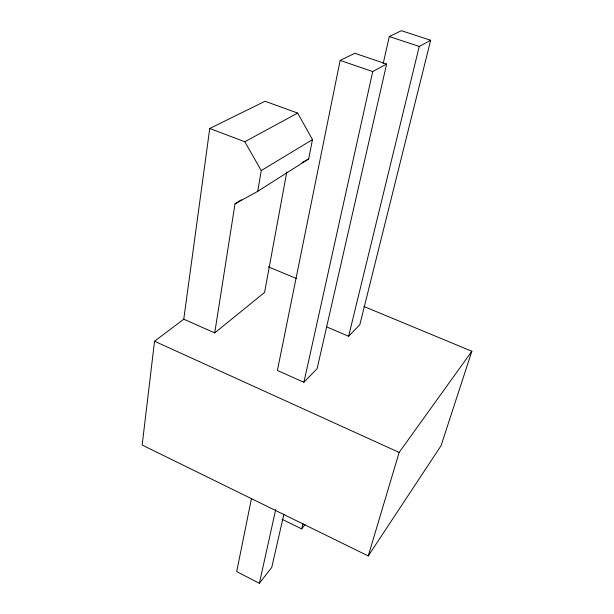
<?xml version="1.0" encoding="UTF-8"?>
<svg xmlns="http://www.w3.org/2000/svg" width="614" height="614" viewBox="0 0 614 614"><rect width="100%" height="100%" fill="white"/><g stroke="black" fill="none" stroke-linecap="round" stroke-linejoin="round"><path stroke-width="0.92" d="M183.763 319.196L214.708 332.911L235.016 203.84L257.757 191.315L308.681 158.957L312.465 139.631L297.667 113.091L265.056 101.249L209.75 128.495L183.763 319.196L154.544 341.238L142.156 445.043L368.246 555.946L441.036 445.749L471.844 351.254L363.872 306.463M257.757 191.315L261.265 170.585L244.786 141.742L209.75 128.495M286.807 171.92L264.573 292.448L214.708 332.911M251.448 498.66L236.689 571.596L259.369 583.3L271.772 567.351L283.914 514.148M340.141 60.41L277.398 370.457L303.899 382.276L317.108 368.684L386.628 64.048L354.823 53.288L340.141 60.41L372.729 71.562L386.628 64.048M259.369 583.3L275.717 509.513M303.899 382.276L372.729 71.562M383.182 63.61L389.299 36.564L401.387 30.7L430.66 40.263L359.819 324.729L348.614 336.257L326.433 326.809M281.995 519.214L301.666 528.9L303.024 523.343M348.614 336.257L419.247 46.434L430.66 40.263M368.246 555.946L399.138 452.434L471.844 351.254M301.666 528.9L305.058 524.533M235.016 203.84L241.409 199.796M261.265 170.585L312.465 139.631M302.004 162.656L308.681 158.957M244.786 141.742L297.667 113.091M389.299 36.564L419.247 46.434M268.295 266.814L296.616 278.564M154.544 341.238L399.138 452.434"/></g></svg>
